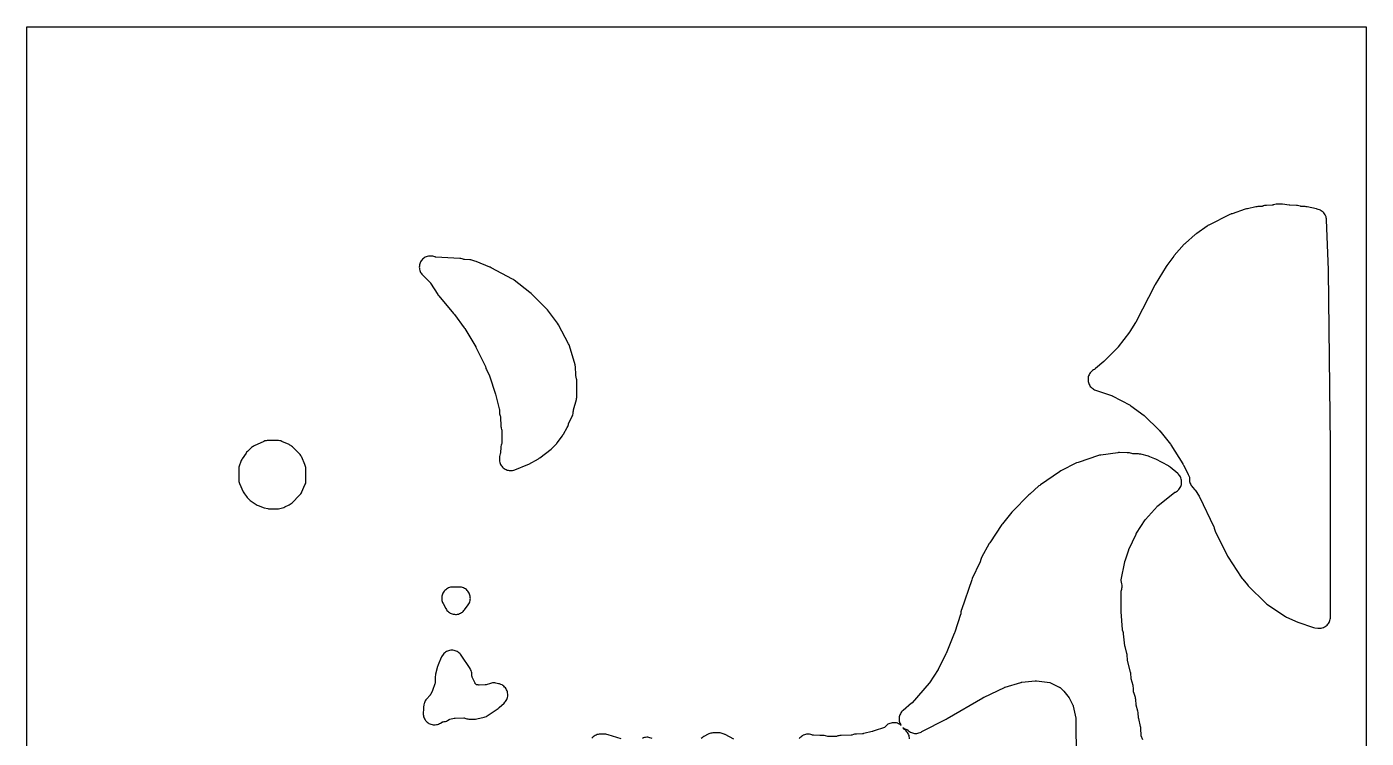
# Model space of a CAD drawing. Header units: millimetres. Extents: x 0 to 300, y 0 to 300.
# Drawn here: x 0 to 299.9, y 140.7 to 300 of the extents above; entities that cross this region are included whole.
import ezdxf

# ---------------------------------------------------------------- set-up
doc = ezdxf.new("R2010")
doc.units = ezdxf.units.MM
doc.layers.add('CUT', color=7, linetype='CONTINUOUS')

msp = doc.modelspace()

# ---------------------------------------------------------------- linework, layer by layer
at = {"layer": 'CUT'}
for points in [[(0, 0.05), (0, 299.95), (0, 299.98), (0, 299.99), (0.01, 300), (0.02, 300), (0.05, 300), (299.89, 300), (299.92, 300), (299.93, 300), (299.94, 300), (299.94, 299.99), (299.94, 299.98), (299.94, 299.95), (299.94, 0.05)], [(249.9, 140.29), (249.55, 141.23), (249.54, 141.26), (249.53, 141.28), (249.52, 141.34), (249.52, 141.45), (249.46, 142.72), (249.46, 142.75), (249.46, 142.83), (249.45, 142.83), (249.44, 143.03), (249.4, 143.31), (248.99, 145.06), (248.98, 145.12), (248.98, 145.13), (248.97, 145.18), (248.96, 145.21), (248.95, 145.27), (248.95, 145.4), (248.91, 146.18), (248.88, 146.44), (248.82, 146.7), (248.45, 148.08), (248.42, 148.18), (248.41, 148.22), (248.4, 148.25), (248.4, 148.26), (248.4, 148.28), (248.4, 148.29), (248.4, 148.39), (248.37, 149.1), (248.35, 149.32), (248.31, 149.54), (248.25, 149.76), (247.87, 150.91), (247.86, 150.94), (247.85, 150.99), (247.84, 151.04), (247.84, 151.06), (247.83, 151.11), (247.83, 151.12), (247.8, 151.95), (247.77, 152.22), (247.72, 152.48), (247.32, 153.95), (247.32, 153.97), (247.32, 153.98), (247.31, 154.03), (247.29, 154.13), (247.28, 154.23), (247.25, 154.98), (247.22, 155.23), (247.17, 155.48), (246.51, 158.05), (246.48, 158.17), (246.47, 158.21), (246.46, 158.25), (246.46, 158.38), (246.42, 159.12), (246.39, 159.38), (246.34, 159.64), (245.93, 161.17), (245.91, 161.24), (245.9, 161.32), (245.62, 164.02), (245.58, 164.27), (245.51, 164.51), (245.43, 164.74), (245.4, 164.8), (245.36, 164.94), (245.35, 164.95), (245.35, 164.96), (245.35, 164.97), (245.35, 165), (245.05, 168.98), (245.05, 169), (245.05, 169.04), (245.05, 169.14), (245.07, 173.48), (245.07, 173.53), (245.07, 173.54), (245.07, 173.56), (245.07, 173.57), (245.08, 173.59), (245.08, 173.6), (245.2, 174.06), (245.25, 174.29), (245.27, 174.51), (245.28, 174.74), (245.26, 174.97), (245.23, 175.2), (245.06, 176.02), (245.05, 176.07), (245.05, 176.08), (245.05, 176.09), (245.06, 176.15), (245.89, 180.19), (245.91, 180.28), (245.93, 180.34), (245.93, 180.35), (245.95, 180.41), (246.76, 182.82), (246.76, 182.83), (246.81, 182.96), (248.4, 186.39), (248.43, 186.45), (248.45, 186.49), (248.48, 186.53), (248.5, 186.57), (250.44, 189.58), (250.45, 189.59), (250.45, 189.6), (250.46, 189.61), (250.51, 189.67), (253.17, 192.65), (253.19, 192.67), (253.2, 192.68), (253.27, 192.73), (257.12, 195.74), (257.13, 195.74), (257.14, 195.74), (257.16, 195.76), (257.2, 195.78), (257.23, 195.79), (257.44, 195.92), (257.65, 196.06), (257.83, 196.22), (258, 196.4), (258.15, 196.59), (258.29, 196.8), (258.4, 197.02), (258.49, 197.25), (258.55, 197.49), (258.59, 197.73), (258.61, 197.98), (258.6, 198.23), (258.57, 198.47), (258.51, 198.71), (258.44, 198.95), (258.33, 199.17), (258.21, 199.39), (258.07, 199.59), (257.9, 199.77), (257.72, 199.94), (256.05, 201.35), (255.85, 201.5), (255.63, 201.64), (252.85, 203.15), (252.59, 203.27), (251.49, 203.71), (251.18, 203.81), (249.46, 204.25), (249.2, 204.3), (248.93, 204.33), (247.87, 204.37), (247.81, 204.37), (247.8, 204.37), (247.78, 204.37), (247.76, 204.38), (247.71, 204.39), (247.69, 204.39), (247.67, 204.39), (246.92, 204.55), (246.68, 204.59), (246.43, 204.61), (244.68, 204.63), (244.49, 204.62), (244.3, 204.61), (240.51, 204.08), (240.44, 204.07), (240.25, 204.03), (239.99, 203.96), (235.42, 202.44), (235.09, 202.31), (231.55, 200.54), (231.24, 200.35), (227.01, 197.4), (226.9, 197.33), (226.83, 197.28), (226.66, 197.15), (224.59, 195.34), (224.59, 195.33), (224.38, 195.15), (224.31, 195.08), (224.3, 195.07), (220.78, 191.5), (220.77, 191.5), (220.6, 191.3), (218.47, 188.67), (218.33, 188.49), (215.62, 184.44), (215.5, 184.24), (213.81, 181.12), (213.72, 180.92), (213.64, 180.72), (213.63, 180.69), (213.57, 180.5), (213.53, 180.31), (213.52, 180.23), (213.51, 180.2), (213.5, 180.18), (213.47, 180.11), (213.45, 180.07), (213.42, 180.02), (211.72, 176.4), (211.62, 176.16), (209.29, 169.44), (209.28, 169.41), (209.27, 169.38), (209.21, 169.17), (209.17, 168.95), (209.14, 168.74), (209.13, 168.45), (209.13, 168.44), (209.13, 168.42), (209.12, 168.4), (209.12, 168.39), (209.11, 168.37), (207.79, 164.4), (207.75, 164.27), (207.74, 164.26), (207.73, 164.22), (207.69, 164.12), (205.85, 159.67), (205.82, 159.58), (205.81, 159.56), (205.79, 159.51), (205.79, 159.5), (205.75, 159.43), (204.13, 156.2), (204.12, 156.17), (204.09, 156.12), (204.07, 156.09), (204.06, 156.07), (204.05, 156.05), (202.14, 153.07), (202.12, 153.04), (202.05, 152.96), (198.3, 148.62), (198.29, 148.6), (198.27, 148.58), (198.25, 148.57), (198.19, 148.52), (198.14, 148.49), (196.23, 146.89), (196.06, 146.72), (195.9, 146.54), (195.75, 146.35), (195.63, 146.14), (195.53, 145.92), (195.45, 145.7), (195.39, 145.46), (195.35, 145.22), (195.34, 144.98), (195.35, 144.74), (195.38, 144.5), (195.44, 144.27), (195.52, 144.04), (195.62, 143.82), (195.74, 143.61), (195.8, 143.53), (195.64, 143.65), (195.44, 143.79), (195.22, 143.9), (194.99, 144), (194.75, 144.07), (194.51, 144.12), (194.26, 144.14), (194.01, 144.14), (193.77, 144.11), (193.53, 144.06), (193.29, 143.98), (193.06, 143.89), (192.84, 143.77), (192.64, 143.63), (192.45, 143.47), (192.28, 143.29), (192.24, 143.23), (192.21, 143.2), (192.13, 143.11), (192.13, 143.1), (192.07, 143.08), (189.74, 142.28), (189.56, 142.23), (189.4, 142.18), (189.34, 142.16), (187.47, 141.69), (187.38, 141.68), (187.29, 141.66), (187.22, 141.64), (187.21, 141.64), (187.2, 141.64), (187.17, 141.64), (187.11, 141.64), (185.78, 141.59), (185.57, 141.57), (185.36, 141.54), (185.15, 141.48), (184.77, 141.37), (184.66, 141.33), (184.65, 141.33), (184.64, 141.33), (184.61, 141.33), (184.57, 141.33), (182.35, 141.29), (182.09, 141.27), (181.84, 141.23), (181.6, 141.16), (181.32, 141.06), (181.31, 141.06), (181.3, 141.06), (181.24, 141.05), (181.2, 141.04), (181.16, 141.04), (181.06, 141.03), (179.62, 141.02), (179.58, 141.02), (179.57, 141.02), (179.56, 141.02), (179.55, 141.02), (179.52, 141.03), (179.48, 141.05), (179.42, 141.06), (179.39, 141.07), (179.38, 141.07), (179.37, 141.08), (178.88, 141.21), (178.58, 141.27), (178.52, 141.27), (178.28, 141.29), (178.24, 141.29), (178, 141.29), (177.68, 141.3), (177.64, 141.3), (177.59, 141.3), (176.18, 141.33), (176.17, 141.33), (176.13, 141.33), (176.11, 141.33), (176.07, 141.34), (176.03, 141.35), (175.96, 141.37), (175.77, 141.44), (175.54, 141.51), (175.3, 141.55), (175.06, 141.57), (174.82, 141.56), (174.58, 141.54), (174.35, 141.49), (174.12, 141.42), (173.89, 141.32), (173.68, 141.21), (173.48, 141.07), (173.3, 140.92), (173.13, 140.75), (172.97, 140.56)], [(197.69, 140.54), (197.67, 140.78), (197.63, 141.02), (197.57, 141.26), (197.48, 141.48), (197.37, 141.7), (197.24, 141.91), (197.09, 142.1), (196.92, 142.28), (196.74, 142.44), (196.54, 142.58), (196.47, 142.63), (196.46, 142.64), (196.45, 142.65), (196.44, 142.66), (196.42, 142.7), (196.31, 142.92), (196.21, 143.07), (196.41, 142.92), (196.61, 142.79), (196.82, 142.69), (197.05, 142.6), (197.16, 142.56), (197.17, 142.56), (197.19, 142.55), (197.23, 142.53), (197.25, 142.52), (197.25, 142.51), (197.26, 142.51), (197.3, 142.46), (197.48, 142.3), (197.68, 142.15), (197.89, 142.03), (198.11, 141.92), (198.34, 141.84), (198.58, 141.78), (198.82, 141.74), (199.07, 141.73), (199.31, 141.74), (199.56, 141.78), (199.79, 141.84), (200.02, 141.92), (200.25, 142.02), (200.46, 142.15), (205.91, 144.94), (205.94, 144.95), (205.96, 144.96), (206.1, 145.04), (214.06, 149.7), (214.1, 149.72), (214.17, 149.76), (214.24, 149.8), (214.3, 149.84), (214.33, 149.86), (214.36, 149.87), (214.37, 149.88), (218.97, 152.03), (219.05, 152.06), (219.06, 152.07), (219.12, 152.09), (222.57, 153.15), (222.62, 153.16), (222.64, 153.17), (222.7, 153.19), (222.73, 153.2), (222.75, 153.2), (222.83, 153.21), (225.81, 153.51), (225.91, 153.53), (225.93, 153.53), (225.94, 153.53), (225.95, 153.53), (225.96, 153.53), (226.13, 153.5), (229.06, 153.16), (229.11, 153.15), (229.24, 153.1), (231.22, 152.1), (231.29, 152.07), (231.31, 152.06), (231.32, 152.05), (231.33, 152.05), (231.38, 152), (232.19, 151.27), (232.21, 151.25), (232.24, 151.21), (233.4, 149.74), (233.42, 149.71), (233.49, 149.59), (234.24, 148.09), (234.26, 148.06), (234.28, 148.02), (234.3, 147.99), (234.3, 147.98), (234.3, 147.97), (234.31, 147.97), (234.31, 147.96), (234.32, 147.93), (234.33, 147.9), (234.34, 147.85), (234.88, 145.16), (234.89, 145.11), (234.89, 145.06), (234.89, 145.04), (234.96, 135.87)], [(133.11, 140.5), (130.16, 141.45), (129.91, 141.52), (129.65, 141.56), (129.39, 141.57), (128.44, 141.57), (128.19, 141.56), (127.95, 141.52), (127.71, 141.46), (127.48, 141.38), (127.26, 141.27), (127.05, 141.15), (126.85, 141), (126.67, 140.84), (126.66, 140.83), (126.5, 140.65)], [(158.33, 140.47), (156.37, 141.46), (156.36, 141.47), (156.34, 141.48), (156.14, 141.56), (155.94, 141.63), (155.51, 141.76), (155.25, 141.83), (154.99, 141.86), (154.72, 141.87), (153.66, 141.84), (153.43, 141.82), (153.2, 141.78), (152.97, 141.72), (152.76, 141.64), (152.55, 141.54), (151.62, 141.04), (151.41, 140.92), (151.22, 140.78), (151.05, 140.62)], [(140.01, 140.6), (139.79, 140.7), (139.55, 140.78), (139.31, 140.83), (139.07, 140.86), (138.82, 140.86), (138.58, 140.84), (138.33, 140.79), (138.1, 140.72), (137.87, 140.63)]]:
    msp.add_lwpolyline(points, dxfattribs=at)
for points in [[(238.12, 222.46), (237.98, 222.26), (237.87, 222.04), (237.78, 221.81), (237.71, 221.57), (237.66, 221.33), (237.64, 221.08), (237.64, 220.84), (237.67, 220.59), (237.72, 220.35), (237.8, 220.11), (237.9, 219.89), (238.02, 219.67), (238.16, 219.47), (238.32, 219.28), (238.5, 219.11), (238.69, 218.95), (238.9, 218.82), (239.12, 218.71), (239.35, 218.62), (242.9, 217.43), (243.01, 217.39), (243.05, 217.37), (247.08, 215.23), (247.12, 215.2), (247.21, 215.13), (247.24, 215.11), (250.19, 212.93), (250.22, 212.91), (250.3, 212.85), (250.32, 212.84), (253.57, 209.62), (253.58, 209.61), (253.62, 209.57), (253.64, 209.54), (253.66, 209.52), (253.7, 209.48), (256.09, 206.52), (256.1, 206.51), (256.21, 206.36), (258.88, 202.1), (258.91, 202.06), (258.91, 202.05), (258.93, 202), (258.95, 201.96), (258.96, 201.94), (259.02, 201.83), (260.04, 199.82), (260.05, 199.81), (260.06, 199.78), (260.09, 199.71), (260.34, 199.11), (260.37, 199.05), (260.37, 199.04), (260.37, 199.03), (260.37, 199.02), (260.36, 198.8), (260.36, 198.65), (260.36, 198.62), (260.37, 198.39), (260.4, 198.15), (260.46, 197.93), (260.53, 197.7), (260.63, 197.49), (260.75, 197.29), (260.88, 197.09), (261.03, 196.91), (261.59, 196.31), (261.65, 196.25), (261.67, 196.23), (261.7, 196.2), (261.73, 196.15), (262.53, 194.84), (262.54, 194.82), (262.6, 194.71), (265.81, 188.01), (265.87, 187.86), (265.89, 187.79), (265.9, 187.69), (265.96, 187.47), (266.03, 187.25), (266.12, 187.05), (268.91, 181.45), (269.05, 181.2), (271.95, 176.72), (272.11, 176.51), (272.13, 176.49), (272.19, 176.42), (272.28, 176.31), (272.3, 176.29), (273.32, 175.02), (273.49, 174.82), (273.51, 174.8), (273.52, 174.79), (277.45, 170.9), (277.63, 170.74), (277.82, 170.6), (281.71, 167.99), (281.89, 167.89), (282.07, 167.79), (284.64, 166.63), (284.87, 166.54), (287.91, 165.52), (288.15, 165.45), (288.4, 165.41), (289.12, 165.32), (289.37, 165.3), (289.62, 165.31), (289.86, 165.34), (290.11, 165.39), (290.34, 165.47), (290.57, 165.58), (290.79, 165.7), (290.99, 165.85), (291.18, 166.01), (291.35, 166.19), (291.5, 166.39), (291.63, 166.61), (291.73, 166.83), (291.82, 167.06), (291.88, 167.31), (291.92, 167.55), (291.93, 167.8), (291.91, 206.32), (291.91, 206.35), (291.48, 245.37), (291.48, 245.45), (291.48, 245.54), (291.07, 256.75), (291.05, 256.99), (291, 257.23), (290.94, 257.47), (290.85, 257.7), (290.73, 257.91), (290.6, 258.12), (290.45, 258.31), (290.28, 258.48), (290.09, 258.64), (289.89, 258.78), (289.68, 258.9), (289.46, 259), (289.17, 259.11), (288.99, 259.17), (288.81, 259.21), (286.7, 259.67), (286.5, 259.71), (286.29, 259.73), (285.47, 259.77), (285.35, 259.77), (285.34, 259.77), (285.32, 259.77), (285.22, 259.81), (285.14, 259.84), (284.87, 259.92), (284.59, 259.98), (284.31, 260), (282.82, 260.03), (282.68, 260.04), (282.65, 260.04), (281.18, 260.27), (280.95, 260.3), (280.72, 260.3), (280.09, 260.28), (279.79, 260.25), (279.49, 260.19), (279.14, 260.09), (279.1, 260.08), (278.99, 260.04), (278.96, 260.03), (278.95, 260.03), (278.88, 260.03), (277.62, 260), (277.38, 259.98), (277.13, 259.94), (276.89, 259.87), (276.83, 259.85), (276.77, 259.82), (276.69, 259.79), (276.63, 259.77), (276.61, 259.77), (276.6, 259.77), (276.59, 259.77), (276.53, 259.77), (276.47, 259.77), (275.67, 259.73), (275.46, 259.71), (275.26, 259.67), (273.38, 259.26), (273.25, 259.24), (273.13, 259.21), (273.11, 259.21), (272.85, 259.14), (269.89, 258.14), (269.84, 258.13), (269.71, 258.08), (269.61, 258.05), (269.39, 257.95), (264.7, 255.59), (264.66, 255.58), (264.49, 255.48), (264.33, 255.38), (261.98, 253.71), (261.93, 253.67), (261.85, 253.61), (261.81, 253.58), (261.67, 253.47), (259.44, 251.54), (259.31, 251.42), (259.3, 251.41), (259.19, 251.29), (256.97, 248.76), (256.85, 248.61), (255.3, 246.55), (255.28, 246.53), (255.26, 246.5), (255.11, 246.28), (252.71, 242.3), (252.63, 242.15), (248.43, 234), (248.43, 233.99), (248.42, 233.98), (248.42, 233.97), (248.4, 233.95), (248.39, 233.93), (248.37, 233.91), (248.35, 233.88), (248.28, 233.77), (247.02, 231.74), (247, 231.71), (246.97, 231.67), (246.92, 231.6), (244.43, 228.32), (244.39, 228.28), (244.39, 228.27), (244.32, 228.19), (241.32, 225.15), (241.2, 225.04), (239.33, 223.44), (239.28, 223.4), (239.17, 223.33), (239.14, 223.31), (239.11, 223.29), (239.08, 223.27), (238.84, 223.13), (238.64, 222.99), (238.45, 222.83), (238.28, 222.66)], [(92.08, 239.95), (92.25, 239.73), (95.54, 235.82), (95.68, 235.66), (95.69, 235.65), (95.7, 235.64), (95.72, 235.61), (95.73, 235.61), (95.79, 235.54), (97.94, 232.58), (97.96, 232.55), (98, 232.5), (98.07, 232.39), (100.52, 228.31), (100.53, 228.3), (100.55, 228.27), (100.55, 228.26), (102.72, 223.91), (102.74, 223.87), (102.75, 223.83), (102.75, 223.81), (102.77, 223.71), (102.83, 223.47), (102.91, 223.24), (103.01, 223.01), (103.53, 222.01), (103.62, 221.8), (104.98, 217.72), (104.99, 217.7), (104.99, 217.68), (105.8, 214.41), (105.83, 214.32), (105.83, 214.31), (105.83, 214.3), (105.83, 214.29), (105.83, 214.17), (105.86, 213.53), (105.88, 213.32), (105.92, 213.11), (105.98, 212.9), (106.05, 212.7), (106.08, 212.63), (106.09, 212.61), (106.1, 212.57), (106.11, 212.52), (106.11, 212.51), (106.11, 212.47), (106.11, 212.44), (106.16, 210.71), (106.18, 210.49), (106.21, 210.28), (106.26, 210.07), (106.34, 209.8), (106.34, 209.79), (106.35, 209.76), (106.35, 209.75), (106.36, 209.73), (106.37, 209.71), (106.37, 209.69), (106.4, 209.59), (106.4, 209.58), (106.4, 209.53), (106.39, 206.91), (106.39, 206.87), (106.39, 206.86), (106.39, 206.85), (106.39, 206.83), (106.38, 206.79), (106.37, 206.75), (106.35, 206.68), (106.28, 206.49), (106.21, 206.26), (106.17, 206.03), (106.15, 205.79), (106.11, 204.67), (106.11, 204.6), (106.11, 204.58), (106.1, 204.54), (106.09, 204.51), (106.09, 204.5), (106.01, 204.32), (105.93, 204.06), (105.87, 203.78), (105.85, 203.51), (105.84, 203.18), (105.85, 202.93), (105.88, 202.68), (105.93, 202.44), (106.01, 202.21), (106.11, 201.98), (106.23, 201.76), (106.37, 201.56), (106.53, 201.37), (106.71, 201.2), (106.91, 201.05), (107.12, 200.92), (107.34, 200.81), (107.57, 200.72), (107.81, 200.66), (108.05, 200.62), (108.3, 200.6), (108.55, 200.61), (108.79, 200.64), (109.03, 200.7), (109.27, 200.78), (112.18, 201.94), (112.46, 202.07), (114.59, 203.25), (114.76, 203.36), (114.92, 203.47), (117.39, 205.4), (117.62, 205.6), (117.63, 205.61), (117.64, 205.62), (118.51, 206.5), (118.68, 206.7), (118.72, 206.75), (118.79, 206.84), (119.93, 208.41), (119.97, 208.46), (120.02, 208.53), (120.07, 208.59), (120.19, 208.79), (121.02, 210.27), (121.13, 210.48), (121.21, 210.7), (121.28, 210.93), (121.31, 211.06), (121.31, 211.07), (121.32, 211.13), (121.32, 211.14), (121.33, 211.15), (121.33, 211.16), (121.33, 211.17), (121.36, 211.22), (122.09, 212.65), (122.2, 212.87), (122.27, 213.11), (122.33, 213.35), (122.36, 213.59), (122.38, 213.84), (122.39, 213.89), (122.4, 214.06), (122.4, 214.08), (122.4, 214.1), (122.41, 214.12), (122.43, 214.19), (123.07, 216.5), (123.12, 216.72), (123.15, 216.94), (123.16, 217.16), (123.18, 220.62), (123.17, 220.9), (123.12, 221.18), (122.95, 221.93), (122.94, 222.02), (122.93, 222.08), (122.93, 222.11), (122.93, 222.16), (122.88, 223.67), (122.86, 223.89), (122.83, 224.1), (122.78, 224.3), (121.51, 228.56), (121.42, 228.8), (121.32, 229.02), (119.07, 233.26), (118.94, 233.48), (118.92, 233.51), (118.85, 233.61), (116.83, 236.33), (116.59, 236.61), (112.91, 240.29), (112.68, 240.49), (109.14, 243.26), (108.96, 243.39), (108.77, 243.5), (103.99, 246.03), (103.74, 246.14), (103.71, 246.15), (100.63, 247.44), (100.36, 247.53), (100.32, 247.54), (99.86, 247.69), (99.64, 247.75), (99.41, 247.79), (99.18, 247.81), (98.02, 247.85), (97.96, 247.85), (97.95, 247.85), (97.93, 247.86), (97.92, 247.86), (97.9, 247.87), (97.89, 247.87), (97.86, 247.88), (97.7, 247.95), (97.46, 248.03), (97.2, 248.08), (96.95, 248.11), (91.57, 248.4), (91.52, 248.41), (91.51, 248.41), (91.5, 248.41), (91.47, 248.42), (91.43, 248.44), (91.39, 248.45), (91.36, 248.47), (91.13, 248.55), (90.89, 248.61), (90.65, 248.65), (90.41, 248.66), (90.16, 248.65), (89.92, 248.61), (89.68, 248.56), (89.45, 248.47), (89.23, 248.37), (89.02, 248.24), (88.82, 248.1), (88.64, 247.94), (88.48, 247.76), (88.33, 247.56), (88.2, 247.35), (88.1, 247.13), (88.01, 246.9), (87.95, 246.66), (87.91, 246.42), (87.9, 246.18), (87.91, 245.93), (87.94, 245.69), (88, 245.45), (88.08, 245.22), (88.19, 245), (88.31, 244.79), (88.45, 244.59), (88.62, 244.41), (90.3, 242.7), (90.37, 242.63), (90.39, 242.6), (92.03, 240.03), (92.06, 239.98)], [(47.67, 197.7), (48.48, 195.85), (48.59, 195.62), (48.73, 195.4), (49.17, 194.78), (49.32, 194.59), (49.49, 194.41), (50.04, 193.89), (50.23, 193.73), (50.44, 193.59), (51.4, 192.99), (51.59, 192.88), (51.8, 192.78), (52.79, 192.39), (52.92, 192.35), (52.95, 192.34), (53.16, 192.28), (53.96, 192.09), (54.16, 192.05), (54.37, 192.03), (54.57, 192.02), (56.11, 192.04), (56.39, 192.06), (56.67, 192.11), (57.25, 192.25), (57.53, 192.34), (57.8, 192.45), (58.76, 192.94), (58.98, 193.07), (59.19, 193.23), (59.39, 193.4), (61.07, 195.08), (61.22, 195.25), (61.36, 195.43), (61.48, 195.62), (61.58, 195.83), (62.28, 197.39), (62.38, 197.63), (62.45, 197.89), (62.49, 198.15), (62.5, 198.42), (62.49, 201), (62.48, 201.26), (62.43, 201.51), (62.37, 201.76), (62.28, 202), (61.58, 203.58), (61.47, 203.79), (61.35, 203.98), (61.21, 204.17), (61.06, 204.34), (59.48, 205.92), (59.31, 206.07), (59.13, 206.21), (58.94, 206.33), (58.73, 206.43), (57.15, 207.14), (56.91, 207.24), (56.65, 207.3), (56.39, 207.35), (56.13, 207.36), (54.12, 207.36), (53.85, 207.35), (53.59, 207.3), (53.33, 207.23), (53.08, 207.13), (50.89, 206.13), (50.7, 206.03), (50.51, 205.92), (50.34, 205.79), (50.17, 205.64), (49.39, 204.87), (49.23, 204.69), (49.09, 204.5), (48.24, 203.26), (48.12, 203.07), (48.01, 202.86), (47.93, 202.65), (47.58, 201.61), (47.51, 201.34), (47.46, 201.07), (47.45, 200.8), (47.46, 198.69), (47.47, 198.43), (47.51, 198.18), (47.58, 197.94)], [(94.44, 174.31), (94.22, 174.21), (94.01, 174.08), (93.81, 173.93), (93.63, 173.76), (93.47, 173.58), (93.32, 173.38), (93.2, 173.17), (93.09, 172.95), (93.01, 172.72), (92.95, 172.48), (92.92, 172.24), (92.91, 171.99), (92.92, 171.75), (92.96, 171.5), (93.02, 171.27), (93.11, 171.04), (93.21, 170.81), (93.82, 169.69), (93.95, 169.49), (94.09, 169.3), (94.26, 169.12), (94.43, 168.96), (94.63, 168.81), (94.83, 168.69), (95.05, 168.59), (95.28, 168.5), (95.51, 168.44), (95.75, 168.41), (95.99, 168.39), (96.23, 168.4), (96.47, 168.43), (96.7, 168.48), (96.93, 168.56), (97.15, 168.66), (97.36, 168.78), (97.55, 168.92), (97.74, 169.07), (97.9, 169.25), (98.05, 169.43), (98.86, 170.56), (99, 170.77), (99.11, 171), (99.2, 171.23), (99.27, 171.47), (99.31, 171.72), (99.33, 171.97), (99.32, 172.21), (99.29, 172.46), (99.23, 172.71), (99.15, 172.94), (99.05, 173.17), (98.92, 173.39), (98.78, 173.59), (98.61, 173.77), (98.43, 173.94), (98.23, 174.09), (98.01, 174.22), (97.79, 174.33), (97.55, 174.41), (97.31, 174.47), (97.06, 174.51), (96.81, 174.52), (95.39, 174.51), (95.15, 174.5), (94.9, 174.46), (94.67, 174.4)], [(88.95, 145.25), (89.05, 145.02), (89.18, 144.81), (89.32, 144.61), (89.48, 144.43), (89.66, 144.26), (89.85, 144.11), (90.06, 143.98), (90.28, 143.87), (90.51, 143.78), (90.75, 143.72), (90.99, 143.68), (91.23, 143.66), (91.48, 143.67), (91.72, 143.7), (91.96, 143.75), (92.19, 143.83), (92.42, 143.93), (92.63, 144.06), (93, 144.29), (93.01, 144.3), (93.02, 144.3), (93.02, 144.31), (93.03, 144.31), (93.04, 144.31), (93.05, 144.32), (93.07, 144.32), (93.12, 144.33), (93.25, 144.34), (93.49, 144.37), (93.74, 144.43), (93.97, 144.51), (94.2, 144.62), (94.6, 144.82), (94.66, 144.86), (94.67, 144.86), (94.69, 144.87), (94.76, 144.89), (95.69, 145.12), (95.77, 145.13), (95.84, 145.15), (95.87, 145.15), (95.94, 145.16), (95.96, 145.16), (97.88, 145.19), (97.92, 145.19), (97.93, 145.19), (98.06, 145.16), (98.52, 145.03), (98.74, 144.98), (98.97, 144.95), (99.19, 144.94), (100.2, 144.94), (100.48, 144.96), (100.76, 145), (102.45, 145.39), (102.68, 145.46), (102.91, 145.55), (103.13, 145.66), (103.33, 145.79), (105.53, 147.34), (105.76, 147.52), (106.88, 148.53), (107.06, 148.71), (107.22, 148.9), (107.36, 149.11), (107.48, 149.33), (107.57, 149.57), (107.64, 149.81), (107.69, 150.05), (107.71, 150.3), (107.7, 150.55), (107.68, 150.8), (107.62, 151.04), (107.55, 151.28), (107.44, 151.51), (107.32, 151.73), (107.18, 151.93), (107.01, 152.12), (106.83, 152.29), (106.63, 152.45), (106.42, 152.58), (106.19, 152.69), (106.12, 152.72), (105.89, 152.81), (105.64, 152.87), (105.05, 152.99), (104.8, 153.03), (104.56, 153.04), (104.31, 153.03), (104.07, 152.99), (103.83, 152.93), (102.88, 152.65), (102.84, 152.64), (102.8, 152.62), (102.73, 152.6), (102.7, 152.59), (102.69, 152.59), (102.62, 152.59), (101.32, 152.56), (101.24, 152.56), (101.07, 152.59), (101.02, 152.59), (100.79, 152.62), (100.74, 152.63), (100.72, 152.64), (100.65, 152.69), (100.47, 152.84), (100.44, 152.87), (100.42, 152.89), (100.4, 152.91), (100.4, 152.92), (100.37, 152.96), (100.37, 152.97), (99.77, 154.37), (99.74, 154.44), (99.72, 154.47), (99.71, 154.49), (99.7, 154.53), (99.69, 154.56), (99.69, 154.59), (99.67, 155.03), (99.64, 155.28), (99.58, 155.54), (99.5, 155.79), (99.39, 156.02), (99.26, 156.25), (97.28, 159.25), (97.13, 159.45), (96.96, 159.63), (96.78, 159.8), (96.58, 159.95), (96.37, 160.08), (96.14, 160.18), (95.91, 160.26), (95.67, 160.32), (95.42, 160.36), (95.17, 160.37), (94.93, 160.36), (94.68, 160.32), (94.44, 160.26), (94.21, 160.17), (93.99, 160.06), (93.77, 159.93), (93.58, 159.78), (93.4, 159.61), (93.23, 159.42), (93.09, 159.22), (93, 159.08), (92.89, 158.9), (92.8, 158.72), (92.1, 157.09), (92.03, 156.9), (91.97, 156.7), (91.55, 155.01), (91.51, 154.76), (91.48, 154.51), (91.42, 153.06), (91.42, 152.96), (91.39, 152.86), (90.88, 151.31), (90.8, 151.11), (90.5, 150.57), (90.49, 150.54), (90.48, 150.53), (90.45, 150.5), (90.45, 150.49), (90.4, 150.43), (90.35, 150.37), (90.31, 150.32), (89.52, 149.43), (89.37, 149.25), (89.24, 149.05), (89.13, 148.84), (89.04, 148.62), (88.97, 148.4), (88.92, 148.16), (88.83, 147.58), (88.8, 147.25), (88.78, 146.21), (88.79, 145.96), (88.82, 145.72), (88.87, 145.48)]]:
    msp.add_lwpolyline(points, close=True, dxfattribs=at)

doc.saveas('drawing.dxf')
